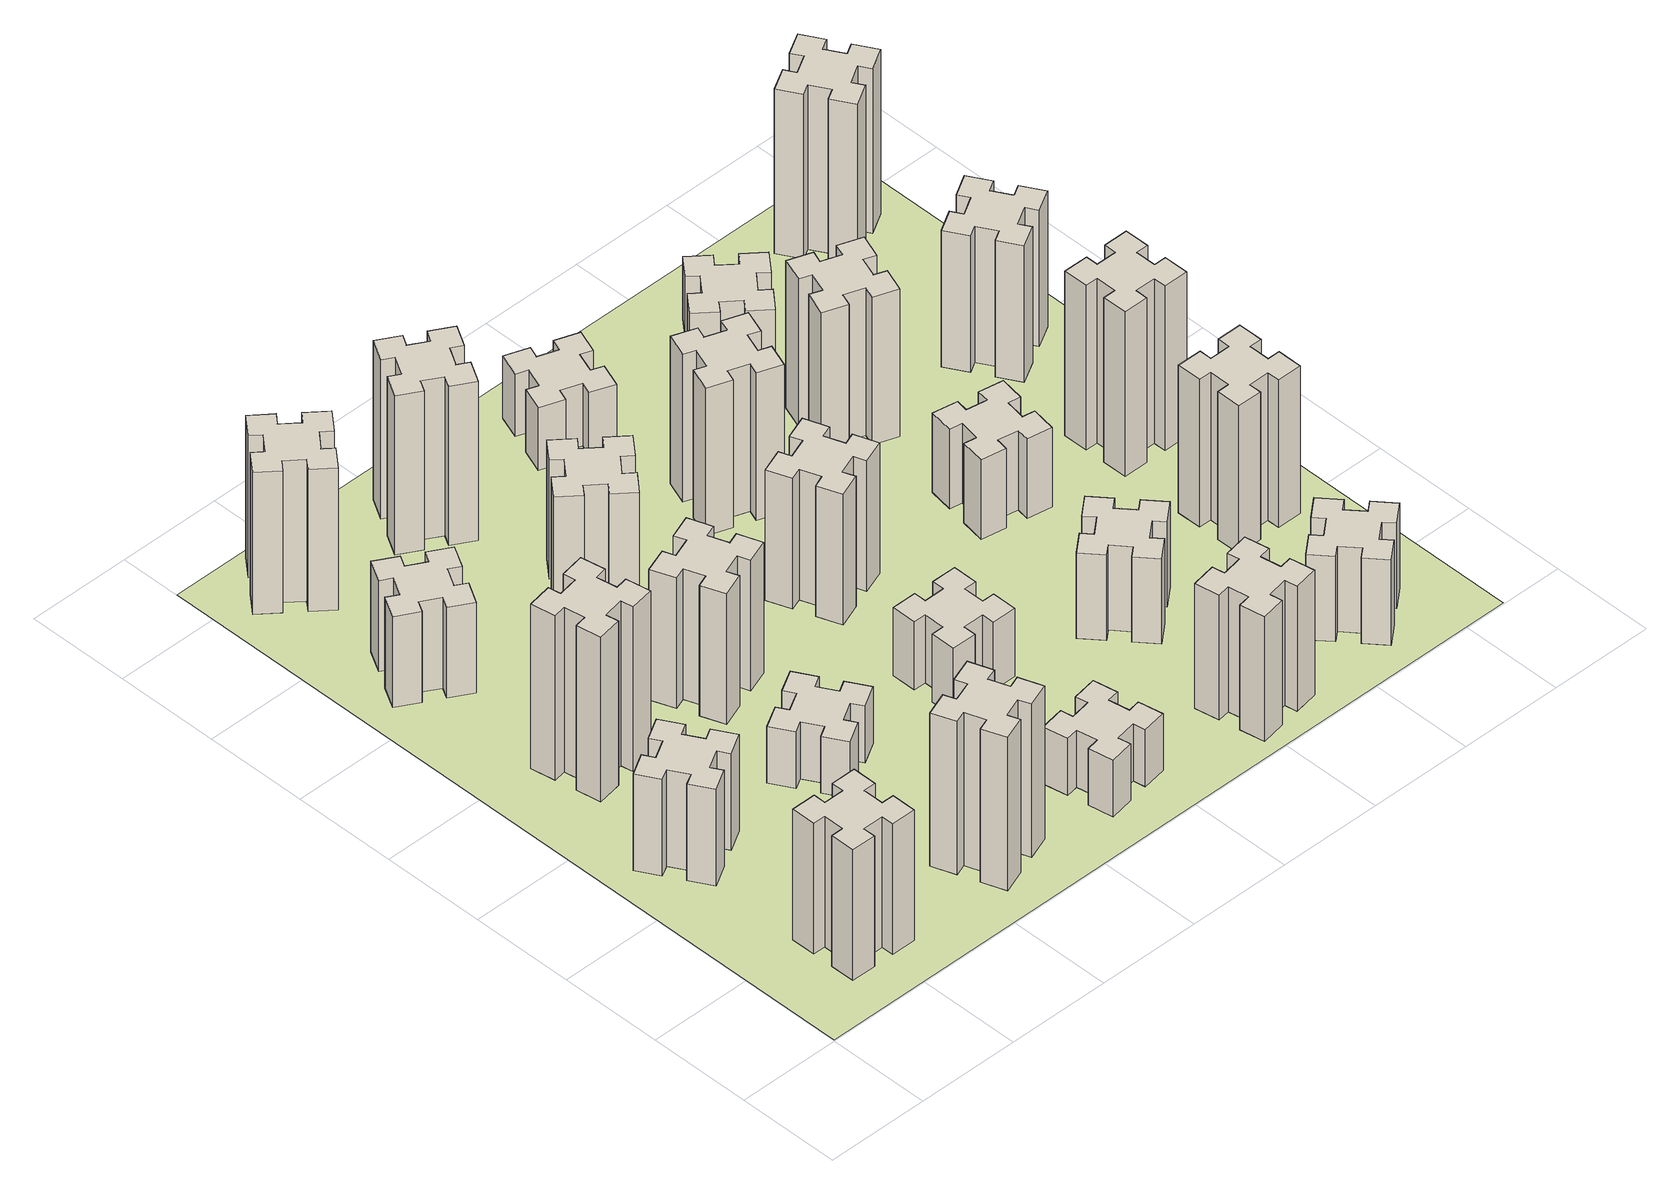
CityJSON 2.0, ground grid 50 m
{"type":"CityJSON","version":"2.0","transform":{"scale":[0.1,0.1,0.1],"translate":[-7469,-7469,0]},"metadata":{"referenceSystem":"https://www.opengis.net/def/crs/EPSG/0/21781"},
"CityObjects":{
"building1":{"type":"Building","attributes":{"class":"1000","function":"1000","usage":"1000","yearOfConstruction":2016,"roofType":"1000","measuredHeight":69,"storeysAboveGround":30,"storeysBelowGround":0},"geometry":[{"type":"Solid","lod":"1","boundaries":[[[[0,1,2,3,4,5,6,7,8,9,10,11,12,13,14,15,16,17,18,19]],[[17,16,20,21]],[[16,15,22,20]],[[15,14,23,22]],[[14,13,24,23]],[[13,12,25,24]],[[12,11,26,25]],[[11,10,27,26]],[[10,9,28,27]],[[9,8,29,28]],[[8,7,30,29]],[[7,6,31,30]],[[6,5,32,31]],[[5,4,33,32]],[[4,3,34,33]],[[3,2,35,34]],[[2,1,36,35]],[[1,0,37,36]],[[0,19,38,37]],[[19,18,39,38]],[[18,17,21,39]],[[24,25,26,27,28,29,30,31,32,33,34,35,36,37,38,39,21,20,22,23]]]]}]},
"building2":{"type":"Building","attributes":{"class":"1000","function":"1000","usage":"1000","yearOfConstruction":2016,"roofType":"1000","measuredHeight":51,"storeysAboveGround":30,"storeysBelowGround":0},"geometry":[{"type":"Solid","lod":"1","boundaries":[[[[40,41,42,43,44,45,46,47,48,49,50,51,52,53,54,55,56,57,58,59]],[[57,56,60,61]],[[56,55,62,60]],[[55,54,63,62]],[[54,53,64,63]],[[53,52,65,64]],[[52,51,66,65]],[[51,50,67,66]],[[50,49,68,67]],[[49,48,69,68]],[[48,47,70,69]],[[47,46,71,70]],[[46,45,72,71]],[[45,44,73,72]],[[44,43,74,73]],[[43,42,75,74]],[[42,41,76,75]],[[41,40,77,76]],[[40,59,78,77]],[[59,58,79,78]],[[58,57,61,79]],[[64,65,66,67,68,69,70,71,72,73,74,75,76,77,78,79,61,60,62,63]]]]}]},
"building3":{"type":"Building","attributes":{"class":"1000","function":"1000","usage":"1000","yearOfConstruction":2016,"roofType":"1000","measuredHeight":87,"storeysAboveGround":30,"storeysBelowGround":0},"geometry":[{"type":"Solid","lod":"1","boundaries":[[[[80,81,82,83,84,85,86,87,88,89,90,91,92,93,94,95,96,97,98,99]],[[97,96,100,101]],[[96,95,102,100]],[[95,94,103,102]],[[94,93,104,103]],[[93,92,105,104]],[[92,91,106,105]],[[91,90,107,106]],[[90,89,108,107]],[[89,88,109,108]],[[88,87,110,109]],[[87,86,111,110]],[[86,85,112,111]],[[85,84,113,112]],[[84,83,114,113]],[[83,82,115,114]],[[82,81,116,115]],[[81,80,117,116]],[[80,99,118,117]],[[99,98,119,118]],[[98,97,101,119]],[[104,105,106,107,108,109,110,111,112,113,114,115,116,117,118,119,101,100,102,103]]]]}]},
"building4":{"type":"Building","attributes":{"class":"1000","function":"1000","usage":"1000","yearOfConstruction":2016,"roofType":"1000","measuredHeight":48,"storeysAboveGround":30,"storeysBelowGround":0},"geometry":[{"type":"Solid","lod":"1","boundaries":[[[[120,121,122,123,124,125,126,127,128,129,130,131,132,133,134,135,136,137,138,139]],[[137,136,140,141]],[[136,135,142,140]],[[135,134,143,142]],[[134,133,144,143]],[[133,132,145,144]],[[132,131,146,145]],[[131,130,147,146]],[[130,129,148,147]],[[129,128,149,148]],[[128,127,150,149]],[[127,126,151,150]],[[126,125,152,151]],[[125,124,153,152]],[[124,123,154,153]],[[123,122,155,154]],[[122,121,156,155]],[[121,120,157,156]],[[120,139,158,157]],[[139,138,159,158]],[[138,137,141,159]],[[144,145,146,147,148,149,150,151,152,153,154,155,156,157,158,159,141,140,142,143]]]]}]},
"building5":{"type":"Building","attributes":{"class":"1000","function":"1000","usage":"1000","yearOfConstruction":2016,"roofType":"1000","measuredHeight":81,"storeysAboveGround":30,"storeysBelowGround":0},"geometry":[{"type":"Solid","lod":"1","boundaries":[[[[160,161,162,163,164,165,166,167,168,169,170,171,172,173,174,175,176,177,178,179]],[[177,176,180,181]],[[176,175,182,180]],[[175,174,183,182]],[[174,173,184,183]],[[173,172,185,184]],[[172,171,186,185]],[[171,170,187,186]],[[170,169,188,187]],[[169,168,189,188]],[[168,167,190,189]],[[167,166,191,190]],[[166,165,192,191]],[[165,164,193,192]],[[164,163,194,193]],[[163,162,195,194]],[[162,161,196,195]],[[161,160,197,196]],[[160,179,198,197]],[[179,178,199,198]],[[178,177,181,199]],[[184,185,186,187,188,189,190,191,192,193,194,195,196,197,198,199,181,180,182,183]]]]}]},
"building6":{"type":"Building","attributes":{"class":"1000","function":"1000","usage":"1000","yearOfConstruction":2016,"roofType":"1000","measuredHeight":75,"storeysAboveGround":30,"storeysBelowGround":0},"geometry":[{"type":"Solid","lod":"1","boundaries":[[[[200,201,202,203,204,205,206,207,208,209,210,211,212,213,214,215,216,217,218,219]],[[217,216,220,221]],[[216,215,222,220]],[[215,214,223,222]],[[214,213,224,223]],[[213,212,225,224]],[[212,211,226,225]],[[211,210,227,226]],[[210,209,228,227]],[[209,208,229,228]],[[208,207,230,229]],[[207,206,231,230]],[[206,205,232,231]],[[205,204,233,232]],[[204,203,234,233]],[[203,202,235,234]],[[202,201,236,235]],[[201,200,237,236]],[[200,219,238,237]],[[219,218,239,238]],[[218,217,221,239]],[[224,225,226,227,228,229,230,231,232,233,234,235,236,237,238,239,221,220,222,223]]]]}]},
"building7":{"type":"Building","attributes":{"class":"1000","function":"1000","usage":"1000","yearOfConstruction":2016,"roofType":"1000","measuredHeight":30,"storeysAboveGround":30,"storeysBelowGround":0},"geometry":[{"type":"Solid","lod":"1","boundaries":[[[[240,241,242,243,244,245,246,247,248,249,250,251,252,253,254,255,256,257,258,259]],[[257,256,260,261]],[[256,255,262,260]],[[255,254,263,262]],[[254,253,264,263]],[[253,252,265,264]],[[252,251,266,265]],[[251,250,267,266]],[[250,249,268,267]],[[249,248,269,268]],[[248,247,270,269]],[[247,246,271,270]],[[246,245,272,271]],[[245,244,273,272]],[[244,243,274,273]],[[243,242,275,274]],[[242,241,276,275]],[[241,240,277,276]],[[240,259,278,277]],[[259,258,279,278]],[[258,257,261,279]],[[264,265,266,267,268,269,270,271,272,273,274,275,276,277,278,279,261,260,262,263]]]]}]},
"building8":{"type":"Building","attributes":{"class":"1000","function":"1000","usage":"1000","yearOfConstruction":2016,"roofType":"1000","measuredHeight":69,"storeysAboveGround":30,"storeysBelowGround":0},"geometry":[{"type":"Solid","lod":"1","boundaries":[[[[280,281,282,283,284,285,286,287,288,289,290,291,292,293,294,295,296,297,298,299]],[[297,296,300,301]],[[296,295,302,300]],[[295,294,303,302]],[[294,293,304,303]],[[293,292,305,304]],[[292,291,306,305]],[[291,290,307,306]],[[290,289,308,307]],[[289,288,309,308]],[[288,287,310,309]],[[287,286,311,310]],[[286,285,312,311]],[[285,284,313,312]],[[284,283,314,313]],[[283,282,315,314]],[[282,281,316,315]],[[281,280,317,316]],[[280,299,318,317]],[[299,298,319,318]],[[298,297,301,319]],[[304,305,306,307,308,309,310,311,312,313,314,315,316,317,318,319,301,300,302,303]]]]}]},
"building9":{"type":"Building","attributes":{"class":"1000","function":"1000","usage":"1000","yearOfConstruction":2016,"roofType":"1000","measuredHeight":30,"storeysAboveGround":30,"storeysBelowGround":0},"geometry":[{"type":"Solid","lod":"1","boundaries":[[[[320,321,322,323,324,325,326,327,328,329,330,331,332,333,334,335,336,337,338,339]],[[337,336,340,341]],[[336,335,342,340]],[[335,334,343,342]],[[334,333,344,343]],[[333,332,345,344]],[[332,331,346,345]],[[331,330,347,346]],[[330,329,348,347]],[[329,328,349,348]],[[328,327,350,349]],[[327,326,351,350]],[[326,325,352,351]],[[325,324,353,352]],[[324,323,354,353]],[[323,322,355,354]],[[322,321,356,355]],[[321,320,357,356]],[[320,339,358,357]],[[339,338,359,358]],[[338,337,341,359]],[[344,345,346,347,348,349,350,351,352,353,354,355,356,357,358,359,341,340,342,343]]]]}]},
"building10":{"type":"Building","attributes":{"class":"1000","function":"1000","usage":"1000","yearOfConstruction":2016,"roofType":"1000","measuredHeight":63,"storeysAboveGround":30,"storeysBelowGround":0},"geometry":[{"type":"Solid","lod":"1","boundaries":[[[[360,361,362,363,364,365,366,367,368,369,370,371,372,373,374,375,376,377,378,379]],[[377,376,380,381]],[[376,375,382,380]],[[375,374,383,382]],[[374,373,384,383]],[[373,372,385,384]],[[372,371,386,385]],[[371,370,387,386]],[[370,369,388,387]],[[369,368,389,388]],[[368,367,390,389]],[[367,366,391,390]],[[366,365,392,391]],[[365,364,393,392]],[[364,363,394,393]],[[363,362,395,394]],[[362,361,396,395]],[[361,360,397,396]],[[360,379,398,397]],[[379,378,399,398]],[[378,377,381,399]],[[384,385,386,387,388,389,390,391,392,393,394,395,396,397,398,399,381,380,382,383]]]]}]},
"building11":{"type":"Building","attributes":{"class":"1000","function":"1000","usage":"1000","yearOfConstruction":2016,"roofType":"1000","measuredHeight":84,"storeysAboveGround":30,"storeysBelowGround":0},"geometry":[{"type":"Solid","lod":"1","boundaries":[[[[400,401,402,403,404,405,406,407,408,409,410,411,412,413,414,415,416,417,418,419]],[[417,416,420,421]],[[416,415,422,420]],[[415,414,423,422]],[[414,413,424,423]],[[413,412,425,424]],[[412,411,426,425]],[[411,410,427,426]],[[410,409,428,427]],[[409,408,429,428]],[[408,407,430,429]],[[407,406,431,430]],[[406,405,432,431]],[[405,404,433,432]],[[404,403,434,433]],[[403,402,435,434]],[[402,401,436,435]],[[401,400,437,436]],[[400,419,438,437]],[[419,418,439,438]],[[418,417,421,439]],[[424,425,426,427,428,429,430,431,432,433,434,435,436,437,438,439,421,420,422,423]]]]}]},
"building12":{"type":"Building","attributes":{"class":"1000","function":"1000","usage":"1000","yearOfConstruction":2016,"roofType":"1000","measuredHeight":36,"storeysAboveGround":30,"storeysBelowGround":0},"geometry":[{"type":"Solid","lod":"1","boundaries":[[[[440,441,442,443,444,445,446,447,448,449,450,451,452,453,454,455,456,457,458,459]],[[457,456,460,461]],[[456,455,462,460]],[[455,454,463,462]],[[454,453,464,463]],[[453,452,465,464]],[[452,451,466,465]],[[451,450,467,466]],[[450,449,468,467]],[[449,448,469,468]],[[448,447,470,469]],[[447,446,471,470]],[[446,445,472,471]],[[445,444,473,472]],[[444,443,474,473]],[[443,442,475,474]],[[442,441,476,475]],[[441,440,477,476]],[[440,459,478,477]],[[459,458,479,478]],[[458,457,461,479]],[[464,465,466,467,468,469,470,471,472,473,474,475,476,477,478,479,461,460,462,463]]]]}]},
"building13":{"type":"Building","attributes":{"class":"1000","function":"1000","usage":"1000","yearOfConstruction":2016,"roofType":"1000","measuredHeight":69,"storeysAboveGround":30,"storeysBelowGround":0},"geometry":[{"type":"Solid","lod":"1","boundaries":[[[[480,481,482,483,484,485,486,487,488,489,490,491,492,493,494,495,496,497,498,499]],[[497,496,500,501]],[[496,495,502,500]],[[495,494,503,502]],[[494,493,504,503]],[[493,492,505,504]],[[492,491,506,505]],[[491,490,507,506]],[[490,489,508,507]],[[489,488,509,508]],[[488,487,510,509]],[[487,486,511,510]],[[486,485,512,511]],[[485,484,513,512]],[[484,483,514,513]],[[483,482,515,514]],[[482,481,516,515]],[[481,480,517,516]],[[480,499,518,517]],[[499,498,519,518]],[[498,497,501,519]],[[504,505,506,507,508,509,510,511,512,513,514,515,516,517,518,519,501,500,502,503]]]]}]},
"building14":{"type":"Building","attributes":{"class":"1000","function":"1000","usage":"1000","yearOfConstruction":2016,"roofType":"1000","measuredHeight":66,"storeysAboveGround":30,"storeysBelowGround":0},"geometry":[{"type":"Solid","lod":"1","boundaries":[[[[520,521,522,523,524,525,526,527,528,529,530,531,532,533,534,535,536,537,538,539]],[[537,536,540,541]],[[536,535,542,540]],[[535,534,543,542]],[[534,533,544,543]],[[533,532,545,544]],[[532,531,546,545]],[[531,530,547,546]],[[530,529,548,547]],[[529,528,549,548]],[[528,527,550,549]],[[527,526,551,550]],[[526,525,552,551]],[[525,524,553,552]],[[524,523,554,553]],[[523,522,555,554]],[[522,521,556,555]],[[521,520,557,556]],[[520,539,558,557]],[[539,538,559,558]],[[538,537,541,559]],[[544,545,546,547,548,549,550,551,552,553,554,555,556,557,558,559,541,540,542,543]]]]}]},
"building15":{"type":"Building","attributes":{"class":"1000","function":"1000","usage":"1000","yearOfConstruction":2016,"roofType":"1000","measuredHeight":78,"storeysAboveGround":30,"storeysBelowGround":0},"geometry":[{"type":"Solid","lod":"1","boundaries":[[[[560,561,562,563,564,565,566,567,568,569,570,571,572,573,574,575,576,577,578,579]],[[577,576,580,581]],[[576,575,582,580]],[[575,574,583,582]],[[574,573,584,583]],[[573,572,585,584]],[[572,571,586,585]],[[571,570,587,586]],[[570,569,588,587]],[[569,568,589,588]],[[568,567,590,589]],[[567,566,591,590]],[[566,565,592,591]],[[565,564,593,592]],[[564,563,594,593]],[[563,562,595,594]],[[562,561,596,595]],[[561,560,597,596]],[[560,579,598,597]],[[579,578,599,598]],[[578,577,581,599]],[[584,585,586,587,588,589,590,591,592,593,594,595,596,597,598,599,581,580,582,583]]]]}]},
"building16":{"type":"Building","attributes":{"class":"1000","function":"1000","usage":"1000","yearOfConstruction":2016,"roofType":"1000","measuredHeight":33,"storeysAboveGround":30,"storeysBelowGround":0},"geometry":[{"type":"Solid","lod":"1","boundaries":[[[[600,601,602,603,604,605,606,607,608,609,610,611,612,613,614,615,616,617,618,619]],[[617,616,620,621]],[[616,615,622,620]],[[615,614,623,622]],[[614,613,624,623]],[[613,612,625,624]],[[612,611,626,625]],[[611,610,627,626]],[[610,609,628,627]],[[609,608,629,628]],[[608,607,630,629]],[[607,606,631,630]],[[606,605,632,631]],[[605,604,633,632]],[[604,603,634,633]],[[603,602,635,634]],[[602,601,636,635]],[[601,600,637,636]],[[600,619,638,637]],[[619,618,639,638]],[[618,617,621,639]],[[624,625,626,627,628,629,630,631,632,633,634,635,636,637,638,639,621,620,622,623]]]]}]},
"building17":{"type":"Building","attributes":{"class":"1000","function":"1000","usage":"1000","yearOfConstruction":2016,"roofType":"1000","measuredHeight":45,"storeysAboveGround":30,"storeysBelowGround":0},"geometry":[{"type":"Solid","lod":"1","boundaries":[[[[640,641,642,643,644,645,646,647,648,649,650,651,652,653,654,655,656,657,658,659]],[[657,656,660,661]],[[656,655,662,660]],[[655,654,663,662]],[[654,653,664,663]],[[653,652,665,664]],[[652,651,666,665]],[[651,650,667,666]],[[650,649,668,667]],[[649,648,669,668]],[[648,647,670,669]],[[647,646,671,670]],[[646,645,672,671]],[[645,644,673,672]],[[644,643,674,673]],[[643,642,675,674]],[[642,641,676,675]],[[641,640,677,676]],[[640,659,678,677]],[[659,658,679,678]],[[658,657,661,679]],[[664,665,666,667,668,669,670,671,672,673,674,675,676,677,678,679,661,660,662,663]]]]}]},
"building18":{"type":"Building","attributes":{"class":"1000","function":"1000","usage":"1000","yearOfConstruction":2016,"roofType":"1000","measuredHeight":42,"storeysAboveGround":30,"storeysBelowGround":0},"geometry":[{"type":"Solid","lod":"1","boundaries":[[[[680,681,682,683,684,685,686,687,688,689,690,691,692,693,694,695,696,697,698,699]],[[697,696,700,701]],[[696,695,702,700]],[[695,694,703,702]],[[694,693,704,703]],[[693,692,705,704]],[[692,691,706,705]],[[691,690,707,706]],[[690,689,708,707]],[[689,688,709,708]],[[688,687,710,709]],[[687,686,711,710]],[[686,685,712,711]],[[685,684,713,712]],[[684,683,714,713]],[[683,682,715,714]],[[682,681,716,715]],[[681,680,717,716]],[[680,699,718,717]],[[699,698,719,718]],[[698,697,701,719]],[[704,705,706,707,708,709,710,711,712,713,714,715,716,717,718,719,701,700,702,703]]]]}]},
"building19":{"type":"Building","attributes":{"class":"1000","function":"1000","usage":"1000","yearOfConstruction":2016,"roofType":"1000","measuredHeight":45,"storeysAboveGround":30,"storeysBelowGround":0},"geometry":[{"type":"Solid","lod":"1","boundaries":[[[[720,721,722,723,724,725,726,727,728,729,730,731,732,733,734,735,736,737,738,739]],[[737,736,740,741]],[[736,735,742,740]],[[735,734,743,742]],[[734,733,744,743]],[[733,732,745,744]],[[732,731,746,745]],[[731,730,747,746]],[[730,729,748,747]],[[729,728,749,748]],[[728,727,750,749]],[[727,726,751,750]],[[726,725,752,751]],[[725,724,753,752]],[[724,723,754,753]],[[723,722,755,754]],[[722,721,756,755]],[[721,720,757,756]],[[720,739,758,757]],[[739,738,759,758]],[[738,737,741,759]],[[744,745,746,747,748,749,750,751,752,753,754,755,756,757,758,759,741,740,742,743]]]]}]},
"building20":{"type":"Building","attributes":{"class":"1000","function":"1000","usage":"1000","yearOfConstruction":2016,"roofType":"1000","measuredHeight":78,"storeysAboveGround":30,"storeysBelowGround":0},"geometry":[{"type":"Solid","lod":"1","boundaries":[[[[760,761,762,763,764,765,766,767,768,769,770,771,772,773,774,775,776,777,778,779]],[[777,776,780,781]],[[776,775,782,780]],[[775,774,783,782]],[[774,773,784,783]],[[773,772,785,784]],[[772,771,786,785]],[[771,770,787,786]],[[770,769,788,787]],[[769,768,789,788]],[[768,767,790,789]],[[767,766,791,790]],[[766,765,792,791]],[[765,764,793,792]],[[764,763,794,793]],[[763,762,795,794]],[[762,761,796,795]],[[761,760,797,796]],[[760,779,798,797]],[[779,778,799,798]],[[778,777,781,799]],[[784,785,786,787,788,789,790,791,792,793,794,795,796,797,798,799,781,780,782,783]]]]}]},
"building21":{"type":"Building","attributes":{"class":"1000","function":"1000","usage":"1000","yearOfConstruction":2016,"roofType":"1000","measuredHeight":33,"storeysAboveGround":30,"storeysBelowGround":0},"geometry":[{"type":"Solid","lod":"1","boundaries":[[[[800,801,802,803,804,805,806,807,808,809,810,811,812,813,814,815,816,817,818,819]],[[817,816,820,821]],[[816,815,822,820]],[[815,814,823,822]],[[814,813,824,823]],[[813,812,825,824]],[[812,811,826,825]],[[811,810,827,826]],[[810,809,828,827]],[[809,808,829,828]],[[808,807,830,829]],[[807,806,831,830]],[[806,805,832,831]],[[805,804,833,832]],[[804,803,834,833]],[[803,802,835,834]],[[802,801,836,835]],[[801,800,837,836]],[[800,819,838,837]],[[819,818,839,838]],[[818,817,821,839]],[[824,825,826,827,828,829,830,831,832,833,834,835,836,837,838,839,821,820,822,823]]]]}]},
"building22":{"type":"Building","attributes":{"class":"1000","function":"1000","usage":"1000","yearOfConstruction":2016,"roofType":"1000","measuredHeight":78,"storeysAboveGround":30,"storeysBelowGround":0},"geometry":[{"type":"Solid","lod":"1","boundaries":[[[[840,841,842,843,844,845,846,847,848,849,850,851,852,853,854,855,856,857,858,859]],[[857,856,860,861]],[[856,855,862,860]],[[855,854,863,862]],[[854,853,864,863]],[[853,852,865,864]],[[852,851,866,865]],[[851,850,867,866]],[[850,849,868,867]],[[849,848,869,868]],[[848,847,870,869]],[[847,846,871,870]],[[846,845,872,871]],[[845,844,873,872]],[[844,843,874,873]],[[843,842,875,874]],[[842,841,876,875]],[[841,840,877,876]],[[840,859,878,877]],[[859,858,879,878]],[[858,857,861,879]],[[864,865,866,867,868,869,870,871,872,873,874,875,876,877,878,879,861,860,862,863]]]]}]},
"building23":{"type":"Building","attributes":{"class":"1000","function":"1000","usage":"1000","yearOfConstruction":2016,"roofType":"1000","measuredHeight":87,"storeysAboveGround":30,"storeysBelowGround":0},"geometry":[{"type":"Solid","lod":"1","boundaries":[[[[880,881,882,883,884,885,886,887,888,889,890,891,892,893,894,895,896,897,898,899]],[[897,896,900,901]],[[896,895,902,900]],[[895,894,903,902]],[[894,893,904,903]],[[893,892,905,904]],[[892,891,906,905]],[[891,890,907,906]],[[890,889,908,907]],[[889,888,909,908]],[[888,887,910,909]],[[887,886,911,910]],[[886,885,912,911]],[[885,884,913,912]],[[884,883,914,913]],[[883,882,915,914]],[[882,881,916,915]],[[881,880,917,916]],[[880,899,918,917]],[[899,898,919,918]],[[898,897,901,919]],[[904,905,906,907,908,909,910,911,912,913,914,915,916,917,918,919,901,900,902,903]]]]}]},
"building24":{"type":"Building","attributes":{"class":"1000","function":"1000","usage":"1000","yearOfConstruction":2016,"roofType":"1000","measuredHeight":72,"storeysAboveGround":30,"storeysBelowGround":0},"geometry":[{"type":"Solid","lod":"1","boundaries":[[[[920,921,922,923,924,925,926,927,928,929,930,931,932,933,934,935,936,937,938,939]],[[937,936,940,941]],[[936,935,942,940]],[[935,934,943,942]],[[934,933,944,943]],[[933,932,945,944]],[[932,931,946,945]],[[931,930,947,946]],[[930,929,948,947]],[[929,928,949,948]],[[928,927,950,949]],[[927,926,951,950]],[[926,925,952,951]],[[925,924,953,952]],[[924,923,954,953]],[[923,922,955,954]],[[922,921,956,955]],[[921,920,957,956]],[[920,939,958,957]],[[939,938,959,958]],[[938,937,941,959]],[[944,945,946,947,948,949,950,951,952,953,954,955,956,957,958,959,941,940,942,943]]]]}]},
"building25":{"type":"Building","attributes":{"class":"1000","function":"1000","usage":"1000","yearOfConstruction":2016,"roofType":"1000","measuredHeight":87,"storeysAboveGround":30,"storeysBelowGround":0},"geometry":[{"type":"Solid","lod":"1","boundaries":[[[[960,961,962,963,964,965,966,967,968,969,970,971,972,973,974,975,976,977,978,979]],[[977,976,980,981]],[[976,975,982,980]],[[975,974,983,982]],[[974,973,984,983]],[[973,972,985,984]],[[972,971,986,985]],[[971,970,987,986]],[[970,969,988,987]],[[969,968,989,988]],[[968,967,990,989]],[[967,966,991,990]],[[966,965,992,991]],[[965,964,993,992]],[[964,963,994,993]],[[963,962,995,994]],[[962,961,996,995]],[[961,960,997,996]],[[960,979,998,997]],[[979,978,999,998]],[[978,977,981,999]],[[984,985,986,987,988,989,990,991,992,993,994,995,996,997,998,999,981,980,982,983]]]]}]},
"landuse1":{"type":"LandUse","attributes":{"name":"plot1","function":"1010"},"geometry":[{"type":"MultiSurface","lod":"1","boundaries":[[[1000,1001,1002,1003]]]}]}
},
"vertices":[
[425,265,0],[525,265,0],[525,205,0],[645,205,0],[645,325,0],[585,325,0],[585,425,0],[645,425,0],[645,545,0],[525,545,0],[525,485,0],[425,485,0],[425,545,0],[305,545,0],[305,425,0],[365,425,0],[365,325,0],[305,325,0],[305,205,0],[425,205,0],[365,325,690],[305,325,690],[365,425,690],[305,425,690],[305,545,690],[425,545,690],[425,485,690],[525,485,690],[525,545,690],[645,545,690],[645,425,690],[585,425,690],[585,325,690],[645,325,690],[645,205,690],[525,205,690],[525,265,690],[425,265,690],[425,205,690],[305,205,690],
[255,1204,0],[305,1117,0],[253,1087,0],[313,983,0],[417,1043,0],[387,1095,0],[474,1145,0],[504,1093,0],[608,1153,0],[548,1257,0],[496,1227,0],[446,1314,0],[498,1344,0],[438,1448,0],[334,1388,0],[364,1336,0],[277,1286,0],[247,1338,0],[143,1278,0],[203,1174,0],[277,1286,510],[247,1338,510],[364,1336,510],[334,1388,510],[438,1448,510],[498,1344,510],[446,1314,510],[496,1227,510],[548,1257,510],[608,1153,510],[504,1093,510],[474,1145,510],[387,1095,510],[417,1043,510],[313,983,510],[253,1087,510],[305,1117,510],[255,1204,510],[203,1174,510],[143,1278,510],
[445,1738,0],[544,1756,0],[554,1697,0],[672,1717,0],[651,1836,0],[592,1825,0],[575,1924,0],[634,1934,0],[613,2052,0],[495,2031,0],[505,1972,0],[407,1955,0],[397,2014,0],[278,1993,0],[299,1875,0],[358,1885,0],[376,1787,0],[317,1777,0],[337,1658,0],[456,1679,0],[376,1787,870],[317,1777,870],[358,1885,870],[299,1875,870],[278,1993,870],[397,2014,870],[407,1955,870],[505,1972,870],[495,2031,870],[613,2052,870],[634,1934,870],[575,1924,870],[592,1825,870],[651,1836,870],[672,1717,870],[554,1697,870],[544,1756,870],[445,1738,870],[456,1679,870],[337,1658,870],
[277,2625,0],[364,2575,0],[334,2523,0],[438,2463,0],[498,2567,0],[446,2597,0],[496,2684,0],[548,2654,0],[608,2758,0],[504,2818,0],[474,2766,0],[387,2816,0],[417,2868,0],[313,2928,0],[253,2824,0],[305,2794,0],[255,2707,0],[203,2737,0],[143,2633,0],[247,2573,0],[255,2707,480],[203,2737,480],[305,2794,480],[253,2824,480],[313,2928,480],[417,2868,480],[387,2816,480],[474,2766,480],[504,2818,480],[608,2758,480],[548,2654,480],[496,2684,480],[446,2597,480],[498,2567,480],[438,2463,480],[334,2523,480],[364,2575,480],[277,2625,480],[247,2573,480],[143,2633,480],
[1206,255,0],[1300,289,0],[1320,233,0],[1433,274,0],[1392,387,0],[1336,366,0],[1302,460,0],[1358,480,0],[1317,593,0],[1204,552,0],[1225,496,0],[1131,462,0],[1110,518,0],[997,477,0],[1039,364,0],[1095,385,0],[1129,291,0],[1073,270,0],[1114,157,0],[1227,199,0],[1129,291,810],[1073,270,810],[1095,385,810],[1039,364,810],[997,477,810],[1110,518,810],[1131,462,810],[1225,496,810],[1204,552,810],[1317,593,810],[1358,480,810],[1302,460,810],[1336,366,810],[1392,387,810],[1433,274,810],[1320,233,810],[1300,289,810],[1206,255,810],[1227,199,810],[1114,157,810],
[484,3487,0],[408,3552,0],[446,3598,0],[354,3675,0],[277,3583,0],[323,3544,0],[259,3468,0],[213,3506,0],[136,3414,0],[228,3337,0],[266,3383,0],[343,3319,0],[304,3273,0],[396,3196,0],[473,3288,0],[427,3326,0],[492,3403,0],[538,3364,0],[615,3456,0],[523,3533,0],[492,3403,750],[538,3364,750],[427,3326,750],[473,3288,750],[396,3196,750],[304,3273,750],[343,3319,750],[266,3383,750],[228,3337,750],[136,3414,750],[213,3506,750],[259,3468,750],[323,3544,750],[277,3583,750],[354,3675,750],[446,3598,750],[408,3552,750],[484,3487,750],[523,3533,750],[615,3456,750],
[995,1204,0],[1045,1117,0],[993,1087,0],[1053,983,0],[1157,1043,0],[1127,1095,0],[1214,1145,0],[1244,1093,0],[1348,1153,0],[1288,1257,0],[1236,1227,0],[1186,1314,0],[1238,1344,0],[1178,1448,0],[1074,1388,0],[1104,1336,0],[1017,1286,0],[987,1338,0],[883,1278,0],[943,1174,0],[1017,1286,300],[987,1338,300],[1104,1336,300],[1074,1388,300],[1178,1448,300],[1238,1344,300],[1186,1314,300],[1236,1227,300],[1288,1257,300],[1348,1153,300],[1244,1093,300],[1214,1145,300],[1127,1095,300],[1157,1043,300],[1053,983,300],[993,1087,300],[1045,1117,300],[995,1204,300],[943,1174,300],[883,1278,300],
[1106,1735,0],[1200,1769,0],[1220,1713,0],[1333,1754,0],[1292,1867,0],[1236,1846,0],[1202,1940,0],[1258,1960,0],[1217,2073,0],[1104,2032,0],[1125,1976,0],[1031,1942,0],[1010,1998,0],[897,1957,0],[939,1844,0],[995,1865,0],[1029,1771,0],[973,1750,0],[1014,1637,0],[1127,1679,0],[1029,1771,690],[973,1750,690],[995,1865,690],[939,1844,690],[897,1957,690],[1010,1998,690],[1031,1942,690],[1125,1976,690],[1104,2032,690],[1217,2073,690],[1258,1960,690],[1202,1940,690],[1236,1846,690],[1292,1867,690],[1333,1754,690],[1220,1713,690],[1200,1769,690],[1106,1735,690],[1127,1679,690],[1014,1637,690],
[1825,258,0],[1924,276,0],[1934,217,0],[2052,237,0],[2031,356,0],[1972,345,0],[1955,444,0],[2014,454,0],[1993,572,0],[1875,551,0],[1885,492,0],[1787,475,0],[1777,534,0],[1658,513,0],[1679,395,0],[1738,405,0],[1756,307,0],[1697,297,0],[1717,178,0],[1836,199,0],[1756,307,300],[1697,297,300],[1738,405,300],[1679,395,300],[1658,513,300],[1777,534,300],[1787,475,300],[1885,492,300],[1875,551,300],[1993,572,300],[2014,454,300],[1955,444,300],[1972,345,300],[2031,356,300],[2052,237,300],[1934,217,300],[1924,276,300],[1825,258,300],[1836,199,300],[1717,178,300],
[1267,2486,0],[1332,2563,0],[1378,2524,0],[1455,2616,0],[1363,2693,0],[1324,2647,0],[1248,2712,0],[1286,2758,0],[1194,2835,0],[1117,2743,0],[1163,2704,0],[1099,2628,0],[1053,2666,0],[976,2574,0],[1068,2497,0],[1106,2543,0],[1183,2479,0],[1144,2433,0],[1236,2356,0],[1313,2448,0],[1183,2479,630],[1144,2433,630],[1106,2543,630],[1068,2497,630],[976,2574,630],[1053,2666,630],[1099,2628,630],[1163,2704,630],[1117,2743,630],[1194,2835,630],[1286,2758,630],[1248,2712,630],[1324,2647,630],[1363,2693,630],[1455,2616,630],[1378,2524,630],[1332,2563,630],[1267,2486,630],[1313,2448,630],[1236,2356,630],
[917,3265,0],[1004,3215,0],[974,3163,0],[1078,3103,0],[1138,3207,0],[1086,3237,0],[1136,3324,0],[1188,3294,0],[1248,3398,0],[1144,3458,0],[1114,3406,0],[1027,3456,0],[1057,3508,0],[953,3568,0],[893,3464,0],[945,3434,0],[895,3347,0],[843,3377,0],[783,3273,0],[887,3213,0],[895,3347,840],[843,3377,840],[945,3434,840],[893,3464,840],[953,3568,840],[1057,3508,840],[1027,3456,840],[1114,3406,840],[1144,3458,840],[1248,3398,840],[1188,3294,840],[1136,3324,840],[1086,3237,840],[1138,3207,840],[1078,3103,840],[974,3163,840],[1004,3215,840],[917,3265,840],[887,3213,840],[783,3273,840],
[1745,1265,0],[1745,1165,0],[1685,1165,0],[1685,1045,0],[1805,1045,0],[1805,1105,0],[1905,1105,0],[1905,1045,0],[2025,1045,0],[2025,1165,0],[1965,1165,0],[1965,1265,0],[2025,1265,0],[2025,1385,0],[1905,1385,0],[1905,1325,0],[1805,1325,0],[1805,1385,0],[1685,1385,0],[1685,1265,0],[1805,1325,360],[1805,1385,360],[1905,1325,360],[1905,1385,360],[2025,1385,360],[2025,1265,360],[1965,1265,360],[1965,1165,360],[2025,1165,360],[2025,1045,360],[1905,1045,360],[1905,1105,360],[1805,1105,360],[1805,1045,360],[1685,1045,360],[1685,1165,360],[1745,1165,360],[1745,1265,360],[1685,1265,360],[1685,1385,360],
[1846,1835,0],[1940,1869,0],[1960,1813,0],[2073,1854,0],[2032,1967,0],[1976,1946,0],[1942,2040,0],[1998,2060,0],[1957,2173,0],[1844,2132,0],[1865,2076,0],[1771,2042,0],[1750,2098,0],[1637,2057,0],[1679,1944,0],[1735,1965,0],[1769,1871,0],[1713,1850,0],[1754,1737,0],[1867,1779,0],[1769,1871,690],[1713,1850,690],[1735,1965,690],[1679,1944,690],[1637,2057,690],[1750,2098,690],[1771,2042,690],[1865,2076,690],[1844,2132,690],[1957,2173,690],[1998,2060,690],[1942,2040,690],[1976,1946,690],[2032,1967,690],[2073,1854,690],[1960,1813,690],[1940,1869,690],[1846,1835,690],[1867,1779,690],[1754,1737,690],
[2712,245,0],[2695,344,0],[2754,354,0],[2733,472,0],[2615,451,0],[2625,392,0],[2527,375,0],[2517,434,0],[2398,413,0],[2419,295,0],[2478,305,0],[2496,207,0],[2437,197,0],[2457,78,0],[2576,99,0],[2565,158,0],[2664,176,0],[2674,117,0],[2792,137,0],[2771,256,0],[2664,176,660],[2674,117,660],[2565,158,660],[2576,99,660],[2457,78,660],[2437,197,660],[2496,207,660],[2478,305,660],[2419,295,660],[2398,413,660],[2517,434,660],[2527,375,660],[2625,392,660],[2615,451,660],[2733,472,660],[2754,354,660],[2695,344,660],[2712,245,660],[2771,256,660],[2792,137,660],
[2040,2682,0],[1946,2716,0],[1967,2772,0],[1854,2813,0],[1813,2700,0],[1869,2680,0],[1835,2586,0],[1779,2607,0],[1737,2494,0],[1850,2453,0],[1871,2509,0],[1965,2475,0],[1944,2419,0],[2057,2377,0],[2098,2490,0],[2042,2511,0],[2076,2605,0],[2132,2584,0],[2173,2697,0],[2060,2738,0],[2076,2605,780],[2132,2584,780],[2042,2511,780],[2098,2490,780],[2057,2377,780],[1944,2419,780],[1965,2475,780],[1871,2509,780],[1850,2453,780],[1737,2494,780],[1779,2607,780],[1835,2586,780],[1869,2680,780],[1813,2700,780],[1854,2813,780],[1967,2772,780],[1946,2716,780],[2040,2682,780],[2060,2738,780],[2173,2697,780],
[1671,3249,0],[1765,3215,0],[1744,3159,0],[1857,3117,0],[1898,3230,0],[1842,3251,0],[1876,3345,0],[1932,3324,0],[1973,3437,0],[1860,3478,0],[1840,3422,0],[1746,3456,0],[1767,3512,0],[1654,3553,0],[1613,3440,0],[1669,3420,0],[1635,3326,0],[1579,3347,0],[1537,3234,0],[1650,3193,0],[1635,3326,330],[1579,3347,330],[1669,3420,330],[1613,3440,330],[1654,3553,330],[1767,3512,330],[1746,3456,330],[1840,3422,330],[1860,3478,330],[1973,3437,330],[1932,3324,330],[1876,3345,330],[1842,3251,330],[1898,3230,330],[1857,3117,330],[1744,3159,330],[1765,3215,330],[1671,3249,330],[1650,3193,330],[1537,3234,330],
[2563,1132,0],[2486,1067,0],[2448,1113,0],[2356,1036,0],[2433,944,0],[2479,983,0],[2543,906,0],[2497,868,0],[2574,776,0],[2666,853,0],[2628,899,0],[2704,963,0],[2743,917,0],[2835,994,0],[2758,1086,0],[2712,1048,0],[2647,1124,0],[2693,1163,0],[2616,1255,0],[2524,1178,0],[2647,1124,450],[2693,1163,450],[2712,1048,450],[2758,1086,450],[2835,994,450],[2743,917,450],[2704,963,450],[2628,899,450],[2666,853,450],[2574,776,450],[2497,868,450],[2543,906,450],[2479,983,450],[2433,944,450],[2356,1036,450],[2448,1113,450],[2486,1067,450],[2563,1132,450],[2524,1178,450],[2616,1255,450],
[2627,1756,0],[2725,1738,0],[2715,1679,0],[2833,1658,0],[2854,1777,0],[2795,1787,0],[2812,1885,0],[2871,1875,0],[2892,1993,0],[2774,2014,0],[2764,1955,0],[2665,1972,0],[2676,2031,0],[2557,2052,0],[2537,1934,0],[2596,1924,0],[2578,1825,0],[2519,1836,0],[2498,1717,0],[2617,1697,0],[2578,1825,420],[2519,1836,420],[2596,1924,420],[2537,1934,420],[2557,2052,420],[2676,2031,420],[2665,1972,420],[2764,1955,420],[2774,2014,420],[2892,1993,420],[2871,1875,420],[2812,1885,420],[2795,1787,420],[2854,1777,420],[2833,1658,420],[2715,1679,420],[2725,1738,420],[2627,1756,420],[2617,1697,420],[2498,1717,420],
[3203,492,0],[3126,427,0],[3088,473,0],[2996,396,0],[3073,304,0],[3119,343,0],[3183,266,0],[3137,228,0],[3214,136,0],[3306,213,0],[3268,259,0],[3344,323,0],[3383,277,0],[3475,354,0],[3398,446,0],[3352,408,0],[3287,484,0],[3333,523,0],[3256,615,0],[3164,538,0],[3287,484,450],[3333,523,450],[3352,408,450],[3398,446,450],[3475,354,450],[3383,277,450],[3344,323,450],[3268,259,450],[3306,213,450],[3214,136,450],[3137,228,450],[3183,266,450],[3119,343,450],[3073,304,450],[2996,396,450],[3088,473,450],[3126,427,450],[3203,492,450],[3164,538,450],[3256,615,450],
[2511,2509,0],[2605,2475,0],[2584,2419,0],[2697,2377,0],[2738,2490,0],[2682,2511,0],[2716,2605,0],[2772,2584,0],[2813,2697,0],[2700,2738,0],[2680,2682,0],[2586,2716,0],[2607,2772,0],[2494,2813,0],[2453,2700,0],[2509,2680,0],[2475,2586,0],[2419,2607,0],[2377,2494,0],[2490,2453,0],[2475,2586,780],[2419,2607,780],[2509,2680,780],[2453,2700,780],[2494,2813,780],[2607,2772,780],[2586,2716,780],[2680,2682,780],[2700,2738,780],[2813,2697,780],[2772,2584,780],[2716,2605,780],[2682,2511,780],[2738,2490,780],[2697,2377,780],[2584,2419,780],[2605,2475,780],[2511,2509,780],[2490,2453,780],[2377,2494,780],
[2543,3344,0],[2479,3268,0],[2433,3306,0],[2356,3214,0],[2448,3137,0],[2486,3183,0],[2563,3119,0],[2524,3073,0],[2616,2996,0],[2693,3088,0],[2647,3126,0],[2712,3203,0],[2758,3164,0],[2835,3256,0],[2743,3333,0],[2704,3287,0],[2628,3352,0],[2666,3398,0],[2574,3475,0],[2497,3383,0],[2628,3352,330],[2666,3398,330],[2704,3287,330],[2743,3333,330],[2835,3256,330],[2758,3164,330],[2712,3203,330],[2647,3126,330],[2693,3088,330],[2616,2996,330],[2524,3073,330],[2563,3119,330],[2486,3183,330],[2448,3137,330],[2356,3214,330],[2433,3306,330],[2479,3268,330],[2543,3344,330],[2497,3383,330],[2574,3475,330],
[3285,1005,0],[3385,1005,0],[3385,945,0],[3505,945,0],[3505,1065,0],[3445,1065,0],[3445,1165,0],[3505,1165,0],[3505,1285,0],[3385,1285,0],[3385,1225,0],[3285,1225,0],[3285,1285,0],[3165,1285,0],[3165,1165,0],[3225,1165,0],[3225,1065,0],[3165,1065,0],[3165,945,0],[3285,945,0],[3225,1065,780],[3165,1065,780],[3225,1165,780],[3165,1165,780],[3165,1285,780],[3285,1285,780],[3285,1225,780],[3385,1225,780],[3385,1285,780],[3505,1285,780],[3505,1165,780],[3445,1165,780],[3445,1065,780],[3505,1065,780],[3505,945,780],[3385,945,780],[3385,1005,780],[3285,1005,780],[3285,945,780],[3165,945,780],
[3225,1805,0],[3225,1705,0],[3165,1705,0],[3165,1585,0],[3285,1585,0],[3285,1645,0],[3385,1645,0],[3385,1585,0],[3505,1585,0],[3505,1705,0],[3445,1705,0],[3445,1805,0],[3505,1805,0],[3505,1925,0],[3385,1925,0],[3385,1865,0],[3285,1865,0],[3285,1925,0],[3165,1925,0],[3165,1805,0],[3285,1865,870],[3285,1925,870],[3385,1865,870],[3385,1925,870],[3505,1925,870],[3505,1805,870],[3445,1805,870],[3445,1705,870],[3505,1705,870],[3505,1585,870],[3385,1585,870],[3385,1645,870],[3285,1645,870],[3285,1585,870],[3165,1585,870],[3165,1705,870],[3225,1705,870],[3225,1805,870],[3165,1805,870],[3165,1925,870],
[3456,2507,0],[3406,2594,0],[3458,2624,0],[3398,2728,0],[3294,2668,0],[3324,2616,0],[3237,2566,0],[3207,2618,0],[3103,2558,0],[3163,2454,0],[3215,2484,0],[3265,2397,0],[3213,2367,0],[3273,2263,0],[3377,2323,0],[3347,2375,0],[3434,2425,0],[3464,2373,0],[3568,2433,0],[3508,2537,0],[3434,2425,720],[3464,2373,720],[3347,2375,720],[3377,2323,720],[3273,2263,720],[3213,2367,720],[3265,2397,720],[3215,2484,720],[3163,2454,720],[3103,2558,720],[3207,2618,720],[3237,2566,720],[3324,2616,720],[3294,2668,720],[3398,2728,720],[3458,2624,720],[3406,2594,720],[3456,2507,720],[3508,2537,720],[3568,2433,720],
[3456,3447,0],[3406,3534,0],[3458,3564,0],[3398,3668,0],[3294,3608,0],[3324,3556,0],[3237,3506,0],[3207,3558,0],[3103,3498,0],[3163,3394,0],[3215,3424,0],[3265,3337,0],[3213,3307,0],[3273,3203,0],[3377,3263,0],[3347,3315,0],[3434,3365,0],[3464,3313,0],[3568,3373,0],[3508,3477,0],[3434,3365,870],[3464,3313,870],[3347,3315,870],[3377,3263,870],[3273,3203,870],[3213,3307,870],[3265,3337,870],[3215,3424,870],[3163,3394,870],[3103,3498,870],[3207,3558,870],[3237,3506,870],[3324,3556,870],[3294,3608,870],[3398,3668,870],[3458,3564,870],[3406,3534,870],[3456,3447,870],[3508,3477,870],[3568,3373,870],
[5,3705,0],[3705,3705,0],[3705,5,0],[5,5,0]
]}
